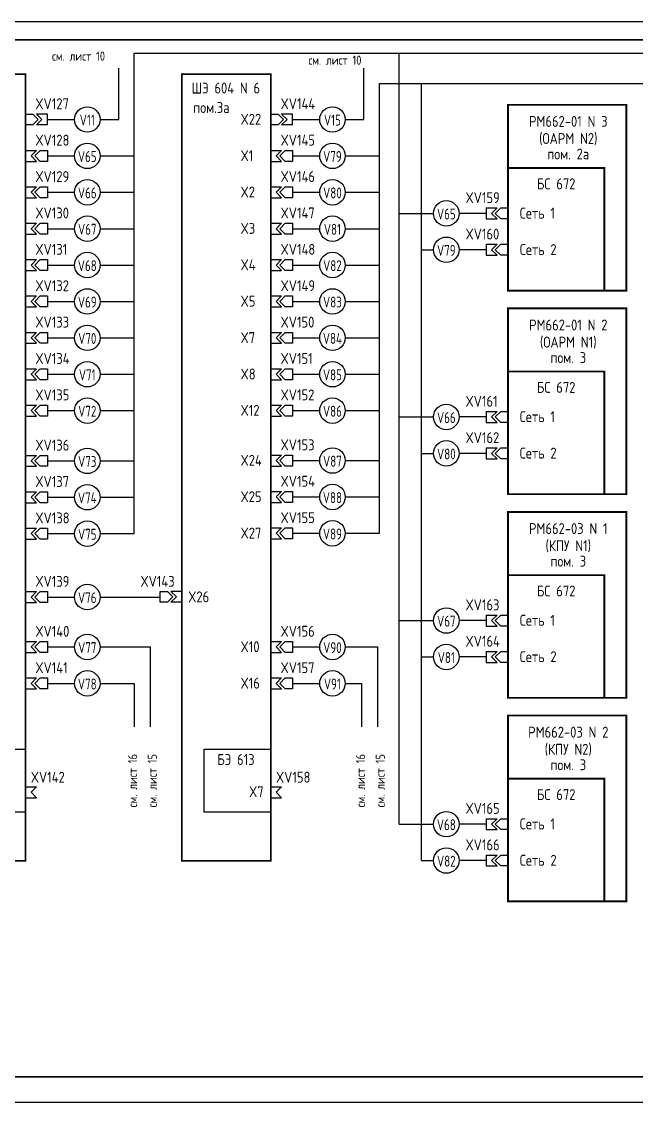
# Model space of a CAD drawing. Header units: millimetres. Extents: x -1014 to 2091, y -2505 to -1739.
# Drawn here: x 293.4 to 462.5, y -2036.3 to -1739.3 of the extents above; entities that cross this region are included whole.
import ezdxf
from ezdxf.enums import TextEntityAlignment as Align

# ---------------------------------------------------------------- set-up
doc = ezdxf.new("R2010")
doc.units = ezdxf.units.MM
doc.layers.add('FORMAT', color=7, linetype='Continuous')
doc.styles.add('SIMPLEX1', font='Simplex.shx', dxfattribs={"width": 0.8})
doc.styles.get("Standard").update_dxf_attribs({"font": 'simplex.shx', "width": 0.8, "height": 2.5})

msp = doc.modelspace()

# ---------------------------------------------------------------- linework, layer by layer
for p, q in [((324.4, -1880.05), (324.4, -1747.99)), ((324.4, -1747.99), (608.75, -1747.99)), ((397.22, -1959.88), (397.22, -1747.99)), ((320.14, -1766.24), (320.14, -1752.16)), ((387.56, -1766.24), (387.56, -1752.16)), ((391.82, -1879.96), (391.82, -1756.32)), ((391.82, -1756.32), (602.92, -1756.32)), ((403.36, -1969.88), (403.36, -1756.32)), ((300.53, -1767.74), (300.53, -1764.74)), ((300.53, -1766.24), (308, -1766.24)), ((315, -1766.24), (320.14, -1766.24)), ((367.94, -1767.74), (367.94, -1764.74)), ((367.94, -1766.24), (375.41, -1766.24)), ((382.41, -1766.24), (387.56, -1766.24)), ((294.53, -1774.74), (294.53, -1777.74)), ((361.94, -1774.74), (361.94, -1777.74)), ((300.53, -1776.24), (308, -1776.24)), ((315, -1776.24), (324.4, -1776.24)), ((367.94, -1776.24), (375.41, -1776.24)), ((382.41, -1776.24), (391.82, -1776.24)), ((294.53, -1784.74), (294.53, -1787.74)), ((361.94, -1784.74), (361.94, -1787.74)), ((300.53, -1786.24), (308, -1786.24)), ((315, -1786.24), (324.4, -1786.24)), ((367.94, -1786.24), (375.41, -1786.24)), ((382.41, -1786.24), (391.82, -1786.24)), ((421.18, -1790.54), (421.18, -1793.54)), ((397.22, -1792.04), (406.71, -1792.04)), ((421.18, -1792.04), (413.71, -1792.04)), ((294.53, -1794.74), (294.53, -1797.74)), ((300.53, -1796.24), (308, -1796.24)), ((315, -1796.24), (324.4, -1796.24)), ((361.94, -1794.74), (361.94, -1797.74)), ((367.94, -1796.24), (375.41, -1796.24)), ((382.41, -1796.24), (391.82, -1796.24)), ((403.36, -1802.04), (406.71, -1802.04)), ((421.18, -1802.04), (413.71, -1802.04)), ((421.18, -1800.54), (421.18, -1803.54)), ((294.53, -1804.74), (294.53, -1807.74)), ((361.94, -1804.74), (361.94, -1807.74)), ((300.53, -1806.24), (308, -1806.24)), ((315, -1806.24), (324.4, -1806.24)), ((367.94, -1806.24), (375.41, -1806.24)), ((382.41, -1806.24), (391.82, -1806.24)), ((294.53, -1814.74), (294.53, -1817.74)), ((300.53, -1816.24), (308, -1816.24)), ((315, -1816.24), (324.4, -1816.24)), ((361.94, -1814.74), (361.94, -1817.74)), ((367.94, -1816.24), (375.41, -1816.24)), ((382.41, -1816.24), (391.82, -1816.24)), ((294.53, -1824.74), (294.53, -1827.74)), ((300.53, -1826.24), (308, -1826.24)), ((315, -1826.24), (324.4, -1826.24)), ((361.94, -1824.74), (361.94, -1827.74)), ((367.94, -1826.24), (375.41, -1826.24)), ((382.41, -1826.24), (391.82, -1826.24)), ((294.53, -1834.74), (294.53, -1837.74)), ((361.94, -1834.74), (361.94, -1837.74)), ((300.53, -1836.24), (308, -1836.24)), ((315, -1836.24), (324.4, -1836.24)), ((367.94, -1836.24), (375.41, -1836.24)), ((382.41, -1836.24), (391.82, -1836.24)), ((294.53, -1844.74), (294.53, -1847.74)), ((300.53, -1846.24), (308, -1846.24)), ((315, -1846.24), (324.4, -1846.24)), ((361.94, -1844.74), (361.94, -1847.74)), ((367.94, -1846.24), (375.41, -1846.24)), ((382.41, -1846.24), (391.82, -1846.24)), ((421.18, -1846.48), (421.18, -1849.48)), ((397.22, -1847.98), (406.71, -1847.98)), ((421.18, -1847.98), (413.71, -1847.98)), ((294.53, -1858.55), (294.53, -1861.55)), ((361.94, -1858.46), (361.94, -1861.46)), ((403.36, -1857.98), (406.71, -1857.98)), ((421.18, -1857.98), (413.71, -1857.98)), ((421.18, -1856.48), (421.18, -1859.48)), ((300.53, -1860.05), (308, -1860.05)), ((315, -1860.05), (324.4, -1860.05)), ((367.94, -1859.96), (375.41, -1859.96)), ((382.41, -1859.96), (391.82, -1859.96)), ((294.53, -1868.55), (294.53, -1871.55)), ((300.53, -1870.05), (308, -1870.05)), ((315, -1870.05), (324.4, -1870.05)), ((361.94, -1868.46), (361.94, -1871.46)), ((367.94, -1869.96), (375.41, -1869.96)), ((382.41, -1869.96), (391.82, -1869.96)), ((294.53, -1878.55), (294.53, -1881.55)), ((361.94, -1878.46), (361.94, -1881.46)), ((367.94, -1879.96), (375.41, -1879.96)), ((382.41, -1879.96), (391.82, -1879.96)), ((300.53, -1880.05), (308, -1880.05)), ((315, -1880.05), (324.4, -1880.05)), ((294.53, -1895.97), (294.53, -1898.97)), ((300.53, -1897.47), (308, -1897.47)), ((315, -1897.47), (331.51, -1897.47)), ((337.51, -1898.91), (337.51, -1895.91)), ((421.18, -1902.43), (421.18, -1905.43)), ((397.22, -1903.93), (406.71, -1903.93)), ((421.18, -1903.93), (413.71, -1903.93)), ((294.53, -1909.69), (294.53, -1912.69)), ((361.94, -1909.69), (361.94, -1912.69)), ((300.53, -1911.19), (308, -1911.19)), ((315, -1911.19), (328.74, -1911.19)), ((328.74, -1911.19), (328.74, -1933.1)), ((367.94, -1911.19), (375.41, -1911.19)), ((382.41, -1911.19), (391.25, -1911.19)), ((391.25, -1911.19), (391.25, -1933.1)), ((421.18, -1912.43), (421.18, -1915.43)), ((403.36, -1913.93), (406.71, -1913.93)), ((421.18, -1913.93), (413.71, -1913.93)), ((294.53, -1919.69), (294.53, -1922.69)), ((300.53, -1921.19), (308, -1921.19)), ((315, -1921.19), (324.4, -1921.19)), ((324.4, -1921.19), (324.4, -1933.1)), ((361.94, -1919.69), (361.94, -1922.69)), ((367.94, -1921.19), (375.41, -1921.19)), ((382.41, -1921.19), (386.92, -1921.19)), ((386.92, -1921.19), (386.92, -1933.1)), ((294.53, -1952.62), (294.53, -1949.62)), ((361.94, -1952.62), (361.94, -1949.62)), ((397.22, -1959.88), (406.71, -1959.88)), ((421.18, -1959.88), (413.71, -1959.88)), ((421.18, -1958.38), (421.18, -1961.38)), ((421.18, -1968.38), (421.18, -1971.38)), ((403.36, -1969.88), (406.71, -1969.88)), ((421.18, -1969.88), (413.71, -1969.88))]:
    msp.add_line(p, q)
at = {"ltscale": 2}
for p, q in [((294.53, -1767.74), (294.53, -1764.74)), ((294.53, -1764.74), (296.53, -1764.74)), ((294.53, -1767.74), (294.53, -1764.74)), ((294.53, -1764.74), (296.53, -1764.74)), ((296.53, -1764.74), (298.03, -1766.24)), ((296.53, -1764.74), (298.03, -1766.24)), ((296.53, -1767.74), (298.03, -1766.24)), ((296.53, -1767.74), (298.03, -1766.24)), ((300.53, -1764.74), (297.53, -1764.74)), ((297.53, -1764.74), (299.03, -1766.24)), ((300.53, -1764.74), (297.53, -1764.74)), ((297.53, -1764.74), (299.03, -1766.24)), ((297.53, -1767.74), (299.03, -1766.24)), ((297.53, -1767.74), (299.03, -1766.24)), ((361.94, -1767.74), (361.94, -1764.74)), ((361.94, -1764.74), (363.94, -1764.74)), ((361.94, -1767.74), (361.94, -1764.74)), ((361.94, -1764.74), (363.94, -1764.74)), ((363.94, -1764.74), (365.44, -1766.24)), ((363.94, -1764.74), (365.44, -1766.24)), ((363.94, -1767.74), (365.44, -1766.24)), ((363.94, -1767.74), (365.44, -1766.24)), ((367.94, -1764.74), (364.94, -1764.74)), ((364.94, -1764.74), (366.44, -1766.24)), ((367.94, -1764.74), (364.94, -1764.74)), ((364.94, -1764.74), (366.44, -1766.24)), ((364.94, -1767.74), (366.44, -1766.24)), ((364.94, -1767.74), (366.44, -1766.24)), ((296.53, -1767.74), (294.53, -1767.74)), ((296.53, -1767.74), (294.53, -1767.74)), ((300.53, -1767.74), (297.53, -1767.74)), ((300.53, -1767.74), (297.53, -1767.74)), ((363.94, -1767.74), (361.94, -1767.74)), ((363.94, -1767.74), (361.94, -1767.74)), ((367.94, -1767.74), (364.94, -1767.74)), ((367.94, -1767.74), (364.94, -1767.74)), ((294.53, -1774.74), (297.53, -1774.74)), ((294.53, -1774.74), (297.53, -1774.74)), ((297.53, -1774.74), (296.03, -1776.24)), ((297.53, -1774.74), (296.03, -1776.24)), ((298.53, -1774.74), (297.03, -1776.24)), ((298.53, -1774.74), (297.03, -1776.24)), ((298.53, -1774.74), (300.53, -1774.74)), ((298.53, -1774.74), (300.53, -1774.74)), ((300.53, -1774.74), (300.53, -1777.74)), ((300.53, -1774.74), (300.53, -1777.74)), ((361.94, -1774.74), (364.94, -1774.74)), ((361.94, -1774.74), (364.94, -1774.74)), ((364.94, -1774.74), (363.44, -1776.24)), ((364.94, -1774.74), (363.44, -1776.24)), ((365.94, -1774.74), (364.44, -1776.24)), ((365.94, -1774.74), (364.44, -1776.24)), ((365.94, -1774.74), (367.94, -1774.74)), ((365.94, -1774.74), (367.94, -1774.74)), ((367.94, -1774.74), (367.94, -1777.74)), ((367.94, -1774.74), (367.94, -1777.74)), ((294.53, -1777.74), (297.53, -1777.74)), ((294.53, -1777.74), (297.53, -1777.74)), ((297.53, -1777.74), (296.03, -1776.24)), ((297.53, -1777.74), (296.03, -1776.24)), ((298.53, -1777.74), (297.03, -1776.24)), ((298.53, -1777.74), (297.03, -1776.24)), ((300.53, -1777.74), (298.53, -1777.74)), ((300.53, -1777.74), (298.53, -1777.74)), ((361.94, -1777.74), (364.94, -1777.74)), ((361.94, -1777.74), (364.94, -1777.74)), ((364.94, -1777.74), (363.44, -1776.24)), ((364.94, -1777.74), (363.44, -1776.24)), ((365.94, -1777.74), (364.44, -1776.24)), ((365.94, -1777.74), (364.44, -1776.24)), ((367.94, -1777.74), (365.94, -1777.74)), ((367.94, -1777.74), (365.94, -1777.74)), ((294.53, -1784.74), (297.53, -1784.74)), ((294.53, -1784.74), (297.53, -1784.74)), ((297.53, -1784.74), (296.03, -1786.24)), ((297.53, -1784.74), (296.03, -1786.24)), ((298.53, -1784.74), (297.03, -1786.24)), ((298.53, -1784.74), (297.03, -1786.24)), ((298.53, -1784.74), (300.53, -1784.74)), ((298.53, -1784.74), (300.53, -1784.74)), ((300.53, -1784.74), (300.53, -1787.74)), ((300.53, -1784.74), (300.53, -1787.74)), ((361.94, -1784.74), (364.94, -1784.74)), ((361.94, -1784.74), (364.94, -1784.74)), ((364.94, -1784.74), (363.44, -1786.24)), ((364.94, -1784.74), (363.44, -1786.24)), ((365.94, -1784.74), (364.44, -1786.24)), ((365.94, -1784.74), (364.44, -1786.24)), ((365.94, -1784.74), (367.94, -1784.74)), ((365.94, -1784.74), (367.94, -1784.74)), ((367.94, -1784.74), (367.94, -1787.74)), ((367.94, -1784.74), (367.94, -1787.74)), ((294.53, -1787.74), (297.53, -1787.74)), ((294.53, -1787.74), (297.53, -1787.74)), ((297.53, -1787.74), (296.03, -1786.24)), ((297.53, -1787.74), (296.03, -1786.24)), ((298.53, -1787.74), (297.03, -1786.24)), ((298.53, -1787.74), (297.03, -1786.24)), ((300.53, -1787.74), (298.53, -1787.74)), ((300.53, -1787.74), (298.53, -1787.74)), ((361.94, -1787.74), (364.94, -1787.74)), ((361.94, -1787.74), (364.94, -1787.74)), ((364.94, -1787.74), (363.44, -1786.24)), ((364.94, -1787.74), (363.44, -1786.24)), ((365.94, -1787.74), (364.44, -1786.24)), ((365.94, -1787.74), (364.44, -1786.24)), ((367.94, -1787.74), (365.94, -1787.74)), ((367.94, -1787.74), (365.94, -1787.74)), ((421.18, -1790.54), (424.18, -1790.54)), ((421.18, -1790.54), (424.18, -1790.54)), ((424.18, -1790.54), (422.68, -1792.04)), ((424.18, -1790.54), (422.68, -1792.04)), ((425.18, -1790.54), (423.68, -1792.04)), ((425.18, -1790.54), (423.68, -1792.04)), ((425.18, -1790.54), (427.18, -1790.54)), ((425.18, -1790.54), (427.18, -1790.54)), ((427.18, -1790.54), (427.18, -1793.54)), ((427.18, -1790.54), (427.18, -1793.54)), ((421.18, -1793.54), (424.18, -1793.54)), ((421.18, -1793.54), (424.18, -1793.54)), ((424.18, -1793.54), (422.68, -1792.04)), ((424.18, -1793.54), (422.68, -1792.04)), ((425.18, -1793.54), (423.68, -1792.04)), ((425.18, -1793.54), (423.68, -1792.04)), ((427.18, -1793.54), (425.18, -1793.54)), ((427.18, -1793.54), (425.18, -1793.54)), ((294.53, -1794.74), (297.53, -1794.74)), ((294.53, -1794.74), (297.53, -1794.74)), ((297.53, -1794.74), (296.03, -1796.24)), ((297.53, -1794.74), (296.03, -1796.24)), ((297.53, -1797.74), (296.03, -1796.24)), ((297.53, -1797.74), (296.03, -1796.24)), ((298.53, -1794.74), (297.03, -1796.24)), ((298.53, -1794.74), (297.03, -1796.24)), ((298.53, -1797.74), (297.03, -1796.24)), ((298.53, -1797.74), (297.03, -1796.24)), ((298.53, -1794.74), (300.53, -1794.74)), ((298.53, -1794.74), (300.53, -1794.74)), ((300.53, -1794.74), (300.53, -1797.74)), ((300.53, -1794.74), (300.53, -1797.74)), ((361.94, -1794.74), (364.94, -1794.74)), ((361.94, -1794.74), (364.94, -1794.74)), ((364.94, -1794.74), (363.44, -1796.24)), ((364.94, -1794.74), (363.44, -1796.24)), ((364.94, -1797.74), (363.44, -1796.24)), ((364.94, -1797.74), (363.44, -1796.24)), ((365.94, -1794.74), (364.44, -1796.24)), ((365.94, -1794.74), (364.44, -1796.24)), ((365.94, -1797.74), (364.44, -1796.24)), ((365.94, -1797.74), (364.44, -1796.24)), ((365.94, -1794.74), (367.94, -1794.74)), ((365.94, -1794.74), (367.94, -1794.74)), ((367.94, -1794.74), (367.94, -1797.74)), ((367.94, -1794.74), (367.94, -1797.74)), ((294.53, -1797.74), (297.53, -1797.74)), ((294.53, -1797.74), (297.53, -1797.74)), ((300.53, -1797.74), (298.53, -1797.74)), ((300.53, -1797.74), (298.53, -1797.74)), ((361.94, -1797.74), (364.94, -1797.74)), ((361.94, -1797.74), (364.94, -1797.74)), ((367.94, -1797.74), (365.94, -1797.74)), ((367.94, -1797.74), (365.94, -1797.74)), ((421.18, -1800.54), (424.18, -1800.54)), ((421.18, -1800.54), (424.18, -1800.54)), ((424.18, -1800.54), (422.68, -1802.04)), ((424.18, -1800.54), (422.68, -1802.04)), ((424.18, -1803.54), (422.68, -1802.04)), ((424.18, -1803.54), (422.68, -1802.04)), ((425.18, -1800.54), (423.68, -1802.04)), ((425.18, -1800.54), (423.68, -1802.04)), ((425.18, -1803.54), (423.68, -1802.04)), ((425.18, -1803.54), (423.68, -1802.04)), ((425.18, -1800.54), (427.18, -1800.54)), ((425.18, -1800.54), (427.18, -1800.54)), ((427.18, -1800.54), (427.18, -1803.54)), ((427.18, -1800.54), (427.18, -1803.54)), ((294.53, -1804.74), (297.53, -1804.74)), ((294.53, -1804.74), (297.53, -1804.74)), ((297.53, -1804.74), (296.03, -1806.24)), ((297.53, -1804.74), (296.03, -1806.24)), ((298.53, -1804.74), (297.03, -1806.24)), ((298.53, -1804.74), (297.03, -1806.24)), ((298.53, -1804.74), (300.53, -1804.74)), ((298.53, -1804.74), (300.53, -1804.74)), ((300.53, -1804.74), (300.53, -1807.74)), ((300.53, -1804.74), (300.53, -1807.74)), ((361.94, -1804.74), (364.94, -1804.74)), ((361.94, -1804.74), (364.94, -1804.74)), ((364.94, -1804.74), (363.44, -1806.24)), ((364.94, -1804.74), (363.44, -1806.24)), ((365.94, -1804.74), (364.44, -1806.24)), ((365.94, -1804.74), (364.44, -1806.24)), ((365.94, -1804.74), (367.94, -1804.74)), ((365.94, -1804.74), (367.94, -1804.74)), ((367.94, -1804.74), (367.94, -1807.74)), ((367.94, -1804.74), (367.94, -1807.74)), ((421.18, -1803.54), (424.18, -1803.54)), ((421.18, -1803.54), (424.18, -1803.54)), ((427.18, -1803.54), (425.18, -1803.54)), ((427.18, -1803.54), (425.18, -1803.54)), ((294.53, -1807.74), (297.53, -1807.74)), ((294.53, -1807.74), (297.53, -1807.74)), ((297.53, -1807.74), (296.03, -1806.24)), ((297.53, -1807.74), (296.03, -1806.24)), ((298.53, -1807.74), (297.03, -1806.24)), ((298.53, -1807.74), (297.03, -1806.24)), ((300.53, -1807.74), (298.53, -1807.74)), ((300.53, -1807.74), (298.53, -1807.74)), ((361.94, -1807.74), (364.94, -1807.74)), ((361.94, -1807.74), (364.94, -1807.74)), ((364.94, -1807.74), (363.44, -1806.24)), ((364.94, -1807.74), (363.44, -1806.24)), ((365.94, -1807.74), (364.44, -1806.24)), ((365.94, -1807.74), (364.44, -1806.24)), ((367.94, -1807.74), (365.94, -1807.74)), ((367.94, -1807.74), (365.94, -1807.74)), ((294.53, -1814.74), (297.53, -1814.74)), ((294.53, -1814.74), (297.53, -1814.74)), ((297.53, -1814.74), (296.03, -1816.24)), ((297.53, -1814.74), (296.03, -1816.24)), ((297.53, -1817.74), (296.03, -1816.24)), ((297.53, -1817.74), (296.03, -1816.24)), ((298.53, -1814.74), (297.03, -1816.24)), ((298.53, -1814.74), (297.03, -1816.24)), ((298.53, -1817.74), (297.03, -1816.24)), ((298.53, -1817.74), (297.03, -1816.24)), ((298.53, -1814.74), (300.53, -1814.74)), ((298.53, -1814.74), (300.53, -1814.74)), ((300.53, -1814.74), (300.53, -1817.74)), ((300.53, -1814.74), (300.53, -1817.74)), ((361.94, -1814.74), (364.94, -1814.74)), ((361.94, -1814.74), (364.94, -1814.74)), ((364.94, -1814.74), (363.44, -1816.24)), ((364.94, -1814.74), (363.44, -1816.24)), ((364.94, -1817.74), (363.44, -1816.24)), ((364.94, -1817.74), (363.44, -1816.24)), ((365.94, -1814.74), (364.44, -1816.24)), ((365.94, -1814.74), (364.44, -1816.24)), ((365.94, -1817.74), (364.44, -1816.24)), ((365.94, -1817.74), (364.44, -1816.24)), ((365.94, -1814.74), (367.94, -1814.74)), ((365.94, -1814.74), (367.94, -1814.74)), ((367.94, -1814.74), (367.94, -1817.74)), ((367.94, -1814.74), (367.94, -1817.74)), ((294.53, -1817.74), (297.53, -1817.74)), ((294.53, -1817.74), (297.53, -1817.74)), ((300.53, -1817.74), (298.53, -1817.74)), ((300.53, -1817.74), (298.53, -1817.74)), ((361.94, -1817.74), (364.94, -1817.74)), ((361.94, -1817.74), (364.94, -1817.74)), ((367.94, -1817.74), (365.94, -1817.74)), ((367.94, -1817.74), (365.94, -1817.74)), ((294.53, -1824.74), (297.53, -1824.74)), ((294.53, -1824.74), (297.53, -1824.74)), ((297.53, -1824.74), (296.03, -1826.24)), ((297.53, -1824.74), (296.03, -1826.24)), ((297.53, -1827.74), (296.03, -1826.24)), ((297.53, -1827.74), (296.03, -1826.24)), ((298.53, -1824.74), (297.03, -1826.24)), ((298.53, -1824.74), (297.03, -1826.24)), ((298.53, -1827.74), (297.03, -1826.24)), ((298.53, -1827.74), (297.03, -1826.24)), ((298.53, -1824.74), (300.53, -1824.74)), ((298.53, -1824.74), (300.53, -1824.74)), ((300.53, -1824.74), (300.53, -1827.74)), ((300.53, -1824.74), (300.53, -1827.74)), ((361.94, -1824.74), (364.94, -1824.74)), ((361.94, -1824.74), (364.94, -1824.74)), ((364.94, -1824.74), (363.44, -1826.24)), ((364.94, -1824.74), (363.44, -1826.24)), ((364.94, -1827.74), (363.44, -1826.24)), ((364.94, -1827.74), (363.44, -1826.24)), ((365.94, -1824.74), (364.44, -1826.24)), ((365.94, -1824.74), (364.44, -1826.24)), ((365.94, -1827.74), (364.44, -1826.24)), ((365.94, -1827.74), (364.44, -1826.24)), ((365.94, -1824.74), (367.94, -1824.74)), ((365.94, -1824.74), (367.94, -1824.74)), ((367.94, -1824.74), (367.94, -1827.74)), ((367.94, -1824.74), (367.94, -1827.74)), ((294.53, -1827.74), (297.53, -1827.74)), ((294.53, -1827.74), (297.53, -1827.74)), ((300.53, -1827.74), (298.53, -1827.74)), ((300.53, -1827.74), (298.53, -1827.74)), ((361.94, -1827.74), (364.94, -1827.74)), ((361.94, -1827.74), (364.94, -1827.74)), ((367.94, -1827.74), (365.94, -1827.74)), ((367.94, -1827.74), (365.94, -1827.74)), ((294.53, -1834.74), (297.53, -1834.74)), ((294.53, -1834.74), (297.53, -1834.74)), ((297.53, -1834.74), (296.03, -1836.24)), ((297.53, -1834.74), (296.03, -1836.24)), ((298.53, -1834.74), (297.03, -1836.24)), ((298.53, -1834.74), (297.03, -1836.24)), ((298.53, -1834.74), (300.53, -1834.74)), ((298.53, -1834.74), (300.53, -1834.74)), ((300.53, -1834.74), (300.53, -1837.74)), ((300.53, -1834.74), (300.53, -1837.74)), ((361.94, -1834.74), (364.94, -1834.74)), ((361.94, -1834.74), (364.94, -1834.74)), ((364.94, -1834.74), (363.44, -1836.24)), ((364.94, -1834.74), (363.44, -1836.24)), ((365.94, -1834.74), (364.44, -1836.24)), ((365.94, -1834.74), (364.44, -1836.24)), ((365.94, -1834.74), (367.94, -1834.74)), ((365.94, -1834.74), (367.94, -1834.74)), ((367.94, -1834.74), (367.94, -1837.74)), ((367.94, -1834.74), (367.94, -1837.74)), ((294.53, -1837.74), (297.53, -1837.74)), ((294.53, -1837.74), (297.53, -1837.74)), ((297.53, -1837.74), (296.03, -1836.24)), ((297.53, -1837.74), (296.03, -1836.24)), ((298.53, -1837.74), (297.03, -1836.24)), ((298.53, -1837.74), (297.03, -1836.24)), ((300.53, -1837.74), (298.53, -1837.74)), ((300.53, -1837.74), (298.53, -1837.74)), ((361.94, -1837.74), (364.94, -1837.74)), ((361.94, -1837.74), (364.94, -1837.74)), ((364.94, -1837.74), (363.44, -1836.24)), ((364.94, -1837.74), (363.44, -1836.24)), ((365.94, -1837.74), (364.44, -1836.24)), ((365.94, -1837.74), (364.44, -1836.24)), ((367.94, -1837.74), (365.94, -1837.74)), ((367.94, -1837.74), (365.94, -1837.74)), ((294.53, -1844.74), (297.53, -1844.74)), ((294.53, -1844.74), (297.53, -1844.74)), ((297.53, -1844.74), (296.03, -1846.24)), ((297.53, -1844.74), (296.03, -1846.24)), ((297.53, -1847.74), (296.03, -1846.24)), ((297.53, -1847.74), (296.03, -1846.24)), ((298.53, -1844.74), (297.03, -1846.24)), ((298.53, -1844.74), (297.03, -1846.24)), ((298.53, -1847.74), (297.03, -1846.24)), ((298.53, -1847.74), (297.03, -1846.24)), ((298.53, -1844.74), (300.53, -1844.74)), ((298.53, -1844.74), (300.53, -1844.74)), ((300.53, -1844.74), (300.53, -1847.74)), ((300.53, -1844.74), (300.53, -1847.74)), ((361.94, -1844.74), (364.94, -1844.74)), ((361.94, -1844.74), (364.94, -1844.74)), ((364.94, -1844.74), (363.44, -1846.24)), ((364.94, -1844.74), (363.44, -1846.24)), ((364.94, -1847.74), (363.44, -1846.24)), ((364.94, -1847.74), (363.44, -1846.24)), ((365.94, -1844.74), (364.44, -1846.24)), ((365.94, -1844.74), (364.44, -1846.24)), ((365.94, -1847.74), (364.44, -1846.24)), ((365.94, -1847.74), (364.44, -1846.24)), ((365.94, -1844.74), (367.94, -1844.74)), ((365.94, -1844.74), (367.94, -1844.74)), ((367.94, -1844.74), (367.94, -1847.74)), ((367.94, -1844.74), (367.94, -1847.74)), ((421.18, -1846.48), (424.18, -1846.48)), ((421.18, -1846.48), (424.18, -1846.48)), ((424.18, -1846.48), (422.68, -1847.98)), ((424.18, -1846.48), (422.68, -1847.98)), ((425.18, -1846.48), (423.68, -1847.98)), ((425.18, -1846.48), (423.68, -1847.98)), ((425.18, -1846.48), (427.18, -1846.48)), ((425.18, -1846.48), (427.18, -1846.48)), ((427.18, -1846.48), (427.18, -1849.48)), ((427.18, -1846.48), (427.18, -1849.48)), ((294.53, -1847.74), (297.53, -1847.74)), ((294.53, -1847.74), (297.53, -1847.74)), ((300.53, -1847.74), (298.53, -1847.74)), ((300.53, -1847.74), (298.53, -1847.74)), ((361.94, -1847.74), (364.94, -1847.74)), ((361.94, -1847.74), (364.94, -1847.74)), ((367.94, -1847.74), (365.94, -1847.74)), ((367.94, -1847.74), (365.94, -1847.74)), ((421.18, -1849.48), (424.18, -1849.48)), ((421.18, -1849.48), (424.18, -1849.48)), ((424.18, -1849.48), (422.68, -1847.98)), ((424.18, -1849.48), (422.68, -1847.98)), ((425.18, -1849.48), (423.68, -1847.98)), ((425.18, -1849.48), (423.68, -1847.98)), ((427.18, -1849.48), (425.18, -1849.48)), ((427.18, -1849.48), (425.18, -1849.48)), ((294.53, -1858.55), (297.53, -1858.55)), ((294.53, -1858.55), (297.53, -1858.55)), ((297.53, -1858.55), (296.03, -1860.05)), ((297.53, -1858.55), (296.03, -1860.05)), ((298.53, -1858.55), (297.03, -1860.05)), ((298.53, -1858.55), (297.03, -1860.05)), ((298.53, -1858.55), (300.53, -1858.55)), ((298.53, -1858.55), (300.53, -1858.55)), ((300.53, -1858.55), (300.53, -1861.55)), ((300.53, -1858.55), (300.53, -1861.55)), ((361.94, -1858.46), (364.94, -1858.46)), ((361.94, -1858.46), (364.94, -1858.46)), ((364.94, -1858.46), (363.44, -1859.96)), ((364.94, -1858.46), (363.44, -1859.96)), ((365.94, -1858.46), (364.44, -1859.96)), ((365.94, -1858.46), (364.44, -1859.96)), ((365.94, -1858.46), (367.94, -1858.46)), ((365.94, -1858.46), (367.94, -1858.46)), ((367.94, -1858.46), (367.94, -1861.46)), ((367.94, -1858.46), (367.94, -1861.46)), ((421.18, -1856.48), (424.18, -1856.48)), ((421.18, -1856.48), (424.18, -1856.48)), ((424.18, -1856.48), (422.68, -1857.98)), ((424.18, -1856.48), (422.68, -1857.98)), ((424.18, -1859.48), (422.68, -1857.98)), ((424.18, -1859.48), (422.68, -1857.98)), ((425.18, -1856.48), (423.68, -1857.98)), ((425.18, -1856.48), (423.68, -1857.98)), ((425.18, -1859.48), (423.68, -1857.98)), ((425.18, -1859.48), (423.68, -1857.98)), ((425.18, -1856.48), (427.18, -1856.48)), ((425.18, -1856.48), (427.18, -1856.48)), ((427.18, -1856.48), (427.18, -1859.48)), ((427.18, -1856.48), (427.18, -1859.48)), ((294.53, -1861.55), (297.53, -1861.55)), ((294.53, -1861.55), (297.53, -1861.55)), ((297.53, -1861.55), (296.03, -1860.05)), ((297.53, -1861.55), (296.03, -1860.05)), ((298.53, -1861.55), (297.03, -1860.05)), ((298.53, -1861.55), (297.03, -1860.05)), ((300.53, -1861.55), (298.53, -1861.55)), ((300.53, -1861.55), (298.53, -1861.55)), ((361.94, -1861.46), (364.94, -1861.46)), ((361.94, -1861.46), (364.94, -1861.46)), ((364.94, -1861.46), (363.44, -1859.96)), ((364.94, -1861.46), (363.44, -1859.96)), ((365.94, -1861.46), (364.44, -1859.96)), ((365.94, -1861.46), (364.44, -1859.96)), ((367.94, -1861.46), (365.94, -1861.46)), ((367.94, -1861.46), (365.94, -1861.46)), ((421.18, -1859.48), (424.18, -1859.48)), ((421.18, -1859.48), (424.18, -1859.48)), ((427.18, -1859.48), (425.18, -1859.48)), ((427.18, -1859.48), (425.18, -1859.48)), ((294.53, -1868.55), (297.53, -1868.55)), ((294.53, -1868.55), (297.53, -1868.55)), ((297.53, -1868.55), (296.03, -1870.05)), ((297.53, -1868.55), (296.03, -1870.05)), ((297.53, -1871.55), (296.03, -1870.05)), ((297.53, -1871.55), (296.03, -1870.05)), ((298.53, -1868.55), (297.03, -1870.05)), ((298.53, -1868.55), (297.03, -1870.05)), ((298.53, -1871.55), (297.03, -1870.05)), ((298.53, -1871.55), (297.03, -1870.05)), ((298.53, -1868.55), (300.53, -1868.55)), ((298.53, -1868.55), (300.53, -1868.55)), ((300.53, -1868.55), (300.53, -1871.55)), ((300.53, -1868.55), (300.53, -1871.55)), ((361.94, -1868.46), (364.94, -1868.46)), ((361.94, -1868.46), (364.94, -1868.46)), ((364.94, -1868.46), (363.44, -1869.96)), ((364.94, -1868.46), (363.44, -1869.96)), ((364.94, -1871.46), (363.44, -1869.96)), ((364.94, -1871.46), (363.44, -1869.96)), ((365.94, -1868.46), (364.44, -1869.96)), ((365.94, -1868.46), (364.44, -1869.96)), ((365.94, -1871.46), (364.44, -1869.96)), ((365.94, -1871.46), (364.44, -1869.96)), ((365.94, -1868.46), (367.94, -1868.46)), ((365.94, -1868.46), (367.94, -1868.46)), ((367.94, -1868.46), (367.94, -1871.46)), ((367.94, -1868.46), (367.94, -1871.46)), ((294.53, -1871.55), (297.53, -1871.55)), ((294.53, -1871.55), (297.53, -1871.55)), ((300.53, -1871.55), (298.53, -1871.55)), ((300.53, -1871.55), (298.53, -1871.55)), ((361.94, -1871.46), (364.94, -1871.46)), ((361.94, -1871.46), (364.94, -1871.46)), ((367.94, -1871.46), (365.94, -1871.46)), ((367.94, -1871.46), (365.94, -1871.46)), ((294.53, -1878.55), (297.53, -1878.55)), ((294.53, -1878.55), (297.53, -1878.55)), ((297.53, -1878.55), (296.03, -1880.05)), ((297.53, -1878.55), (296.03, -1880.05)), ((298.53, -1878.55), (297.03, -1880.05)), ((298.53, -1878.55), (297.03, -1880.05)), ((298.53, -1878.55), (300.53, -1878.55)), ((298.53, -1878.55), (300.53, -1878.55)), ((300.53, -1878.55), (300.53, -1881.55)), ((300.53, -1878.55), (300.53, -1881.55)), ((361.94, -1878.46), (364.94, -1878.46)), ((361.94, -1878.46), (364.94, -1878.46)), ((364.94, -1878.46), (363.44, -1879.96)), ((364.94, -1878.46), (363.44, -1879.96)), ((364.94, -1881.46), (363.44, -1879.96)), ((364.94, -1881.46), (363.44, -1879.96)), ((365.94, -1878.46), (364.44, -1879.96)), ((365.94, -1878.46), (364.44, -1879.96)), ((365.94, -1881.46), (364.44, -1879.96)), ((365.94, -1881.46), (364.44, -1879.96)), ((365.94, -1878.46), (367.94, -1878.46)), ((365.94, -1878.46), (367.94, -1878.46)), ((367.94, -1878.46), (367.94, -1881.46)), ((367.94, -1878.46), (367.94, -1881.46)), ((294.53, -1881.55), (297.53, -1881.55)), ((294.53, -1881.55), (297.53, -1881.55)), ((297.53, -1881.55), (296.03, -1880.05)), ((297.53, -1881.55), (296.03, -1880.05)), ((298.53, -1881.55), (297.03, -1880.05)), ((298.53, -1881.55), (297.03, -1880.05)), ((300.53, -1881.55), (298.53, -1881.55)), ((300.53, -1881.55), (298.53, -1881.55)), ((361.94, -1881.46), (364.94, -1881.46)), ((361.94, -1881.46), (364.94, -1881.46)), ((367.94, -1881.46), (365.94, -1881.46)), ((367.94, -1881.46), (365.94, -1881.46)), ((294.53, -1895.97), (297.53, -1895.97)), ((294.53, -1895.97), (297.53, -1895.97)), ((297.53, -1895.97), (296.03, -1897.47)), ((297.53, -1895.97), (296.03, -1897.47)), ((297.53, -1898.97), (296.03, -1897.47)), ((297.53, -1898.97), (296.03, -1897.47)), ((298.53, -1895.97), (297.03, -1897.47)), ((298.53, -1895.97), (297.03, -1897.47)), ((298.53, -1898.97), (297.03, -1897.47)), ((298.53, -1898.97), (297.03, -1897.47)), ((298.53, -1895.97), (300.53, -1895.97)), ((298.53, -1895.97), (300.53, -1895.97)), ((300.53, -1895.97), (300.53, -1898.97)), ((300.53, -1895.97), (300.53, -1898.97)), ((331.51, -1898.91), (331.51, -1895.91)), ((331.51, -1895.91), (333.51, -1895.91)), ((331.51, -1898.91), (331.51, -1895.91)), ((331.51, -1895.91), (333.51, -1895.91)), ((333.51, -1895.91), (335.01, -1897.41)), ((333.51, -1895.91), (335.01, -1897.41)), ((333.51, -1898.91), (335.01, -1897.41)), ((333.51, -1898.91), (335.01, -1897.41)), ((337.51, -1895.91), (334.51, -1895.91)), ((334.51, -1895.91), (336.01, -1897.41)), ((337.51, -1895.91), (334.51, -1895.91)), ((334.51, -1895.91), (336.01, -1897.41)), ((334.51, -1898.91), (336.01, -1897.41)), ((334.51, -1898.91), (336.01, -1897.41)), ((294.53, -1898.97), (297.53, -1898.97)), ((294.53, -1898.97), (297.53, -1898.97)), ((300.53, -1898.97), (298.53, -1898.97)), ((300.53, -1898.97), (298.53, -1898.97)), ((333.51, -1898.91), (331.51, -1898.91)), ((333.51, -1898.91), (331.51, -1898.91)), ((337.51, -1898.91), (334.51, -1898.91)), ((337.51, -1898.91), (334.51, -1898.91)), ((421.18, -1902.43), (424.18, -1902.43)), ((421.18, -1902.43), (424.18, -1902.43)), ((424.18, -1902.43), (422.68, -1903.93)), ((424.18, -1902.43), (422.68, -1903.93)), ((425.18, -1902.43), (423.68, -1903.93)), ((425.18, -1902.43), (423.68, -1903.93)), ((425.18, -1902.43), (427.18, -1902.43)), ((425.18, -1902.43), (427.18, -1902.43)), ((427.18, -1902.43), (427.18, -1905.43)), ((427.18, -1902.43), (427.18, -1905.43)), ((421.18, -1905.43), (424.18, -1905.43)), ((421.18, -1905.43), (424.18, -1905.43)), ((424.18, -1905.43), (422.68, -1903.93)), ((424.18, -1905.43), (422.68, -1903.93)), ((425.18, -1905.43), (423.68, -1903.93)), ((425.18, -1905.43), (423.68, -1903.93)), ((427.18, -1905.43), (425.18, -1905.43)), ((427.18, -1905.43), (425.18, -1905.43)), ((294.53, -1909.69), (297.53, -1909.69)), ((294.53, -1909.69), (297.53, -1909.69)), ((297.53, -1909.69), (296.03, -1911.19)), ((297.53, -1909.69), (296.03, -1911.19)), ((298.53, -1909.69), (297.03, -1911.19)), ((298.53, -1909.69), (297.03, -1911.19)), ((298.53, -1909.69), (300.53, -1909.69)), ((298.53, -1909.69), (300.53, -1909.69)), ((300.53, -1909.69), (300.53, -1912.69)), ((300.53, -1909.69), (300.53, -1912.69)), ((361.94, -1909.69), (364.94, -1909.69)), ((361.94, -1909.69), (364.94, -1909.69)), ((364.94, -1909.69), (363.44, -1911.19)), ((364.94, -1909.69), (363.44, -1911.19)), ((365.94, -1909.69), (364.44, -1911.19)), ((365.94, -1909.69), (364.44, -1911.19)), ((365.94, -1909.69), (367.94, -1909.69)), ((365.94, -1909.69), (367.94, -1909.69)), ((367.94, -1909.69), (367.94, -1912.69)), ((367.94, -1909.69), (367.94, -1912.69)), ((297.53, -1912.69), (296.03, -1911.19)), ((297.53, -1912.69), (296.03, -1911.19)), ((298.53, -1912.69), (297.03, -1911.19)), ((298.53, -1912.69), (297.03, -1911.19)), ((364.94, -1912.69), (363.44, -1911.19)), ((364.94, -1912.69), (363.44, -1911.19)), ((365.94, -1912.69), (364.44, -1911.19)), ((365.94, -1912.69), (364.44, -1911.19)), ((421.18, -1912.43), (424.18, -1912.43)), ((421.18, -1912.43), (424.18, -1912.43)), ((424.18, -1912.43), (422.68, -1913.93)), ((424.18, -1912.43), (422.68, -1913.93)), ((425.18, -1912.43), (423.68, -1913.93)), ((425.18, -1912.43), (423.68, -1913.93)), ((425.18, -1912.43), (427.18, -1912.43)), ((425.18, -1912.43), (427.18, -1912.43)), ((427.18, -1912.43), (427.18, -1915.43)), ((427.18, -1912.43), (427.18, -1915.43)), ((294.53, -1912.69), (297.53, -1912.69)), ((294.53, -1912.69), (297.53, -1912.69)), ((300.53, -1912.69), (298.53, -1912.69)), ((300.53, -1912.69), (298.53, -1912.69)), ((361.94, -1912.69), (364.94, -1912.69)), ((361.94, -1912.69), (364.94, -1912.69)), ((367.94, -1912.69), (365.94, -1912.69)), ((367.94, -1912.69), (365.94, -1912.69)), ((421.18, -1915.43), (424.18, -1915.43)), ((421.18, -1915.43), (424.18, -1915.43)), ((424.18, -1915.43), (422.68, -1913.93)), ((424.18, -1915.43), (422.68, -1913.93)), ((425.18, -1915.43), (423.68, -1913.93)), ((425.18, -1915.43), (423.68, -1913.93)), ((427.18, -1915.43), (425.18, -1915.43)), ((427.18, -1915.43), (425.18, -1915.43)), ((294.53, -1919.69), (297.53, -1919.69)), ((294.53, -1919.69), (297.53, -1919.69)), ((297.53, -1919.69), (296.03, -1921.19)), ((297.53, -1919.69), (296.03, -1921.19)), ((297.53, -1922.69), (296.03, -1921.19)), ((297.53, -1922.69), (296.03, -1921.19)), ((298.53, -1919.69), (297.03, -1921.19)), ((298.53, -1919.69), (297.03, -1921.19)), ((298.53, -1922.69), (297.03, -1921.19)), ((298.53, -1922.69), (297.03, -1921.19)), ((298.53, -1919.69), (300.53, -1919.69)), ((298.53, -1919.69), (300.53, -1919.69)), ((300.53, -1919.69), (300.53, -1922.69)), ((300.53, -1919.69), (300.53, -1922.69)), ((361.94, -1919.69), (364.94, -1919.69)), ((361.94, -1919.69), (364.94, -1919.69)), ((364.94, -1919.69), (363.44, -1921.19)), ((364.94, -1919.69), (363.44, -1921.19)), ((364.94, -1922.69), (363.44, -1921.19)), ((364.94, -1922.69), (363.44, -1921.19)), ((365.94, -1919.69), (364.44, -1921.19)), ((365.94, -1919.69), (364.44, -1921.19)), ((365.94, -1922.69), (364.44, -1921.19)), ((365.94, -1922.69), (364.44, -1921.19)), ((365.94, -1919.69), (367.94, -1919.69)), ((365.94, -1919.69), (367.94, -1919.69)), ((367.94, -1919.69), (367.94, -1922.69)), ((367.94, -1919.69), (367.94, -1922.69)), ((294.53, -1922.69), (297.53, -1922.69)), ((294.53, -1922.69), (297.53, -1922.69)), ((300.53, -1922.69), (298.53, -1922.69)), ((300.53, -1922.69), (298.53, -1922.69)), ((361.94, -1922.69), (364.94, -1922.69)), ((361.94, -1922.69), (364.94, -1922.69)), ((367.94, -1922.69), (365.94, -1922.69)), ((367.94, -1922.69), (365.94, -1922.69)), ((294.53, -1949.62), (297.53, -1949.62)), ((294.53, -1949.62), (297.53, -1949.62)), ((297.53, -1949.62), (296.03, -1951.12)), ((297.53, -1949.62), (296.03, -1951.12)), ((297.53, -1952.62), (296.03, -1951.12)), ((297.53, -1952.62), (296.03, -1951.12)), ((361.94, -1949.62), (364.94, -1949.62)), ((361.94, -1949.62), (364.94, -1949.62)), ((364.94, -1949.62), (363.44, -1951.12)), ((364.94, -1949.62), (363.44, -1951.12)), ((364.94, -1952.62), (363.44, -1951.12)), ((364.94, -1952.62), (363.44, -1951.12)), ((294.53, -1952.62), (297.53, -1952.62)), ((294.53, -1952.62), (297.53, -1952.62)), ((361.94, -1952.62), (364.94, -1952.62)), ((361.94, -1952.62), (364.94, -1952.62)), ((421.18, -1958.38), (424.18, -1958.38)), ((421.18, -1958.38), (424.18, -1958.38)), ((424.18, -1958.38), (422.68, -1959.88)), ((424.18, -1958.38), (422.68, -1959.88)), ((424.18, -1961.38), (422.68, -1959.88)), ((424.18, -1961.38), (422.68, -1959.88)), ((425.18, -1958.38), (423.68, -1959.88)), ((425.18, -1958.38), (423.68, -1959.88)), ((425.18, -1961.38), (423.68, -1959.88)), ((425.18, -1961.38), (423.68, -1959.88)), ((425.18, -1958.38), (427.18, -1958.38)), ((425.18, -1958.38), (427.18, -1958.38)), ((427.18, -1958.38), (427.18, -1961.38)), ((427.18, -1958.38), (427.18, -1961.38)), ((421.18, -1961.38), (424.18, -1961.38)), ((421.18, -1961.38), (424.18, -1961.38)), ((427.18, -1961.38), (425.18, -1961.38)), ((427.18, -1961.38), (425.18, -1961.38)), ((421.18, -1968.38), (424.18, -1968.38)), ((421.18, -1968.38), (424.18, -1968.38)), ((424.18, -1968.38), (422.68, -1969.88)), ((424.18, -1968.38), (422.68, -1969.88)), ((425.18, -1968.38), (423.68, -1969.88)), ((425.18, -1968.38), (423.68, -1969.88)), ((425.18, -1968.38), (427.18, -1968.38)), ((425.18, -1968.38), (427.18, -1968.38)), ((427.18, -1968.38), (427.18, -1971.38)), ((427.18, -1968.38), (427.18, -1971.38)), ((421.18, -1971.38), (424.18, -1971.38)), ((421.18, -1971.38), (424.18, -1971.38)), ((424.18, -1971.38), (422.68, -1969.88)), ((424.18, -1971.38), (422.68, -1969.88)), ((425.18, -1971.38), (423.68, -1969.88)), ((425.18, -1971.38), (423.68, -1969.88)), ((427.18, -1971.38), (425.18, -1971.38)), ((427.18, -1971.38), (425.18, -1971.38))]:
    msp.add_line(p, q, dxfattribs=at)
at = {"const_width": 0.5}
for points in [[(294.53, -1969.94), (270.09, -1969.94), (270.09, -1753.76), (294.53, -1753.76)], [(361.94, -1969.94), (337.51, -1969.94), (337.51, -1753.76), (361.94, -1753.76)], [(459.71, -1762.19), (427.18, -1762.19), (427.18, -1813.26), (459.71, -1813.26)], [(427.18, -1813.26), (453.67, -1813.26), (453.67, -1779.56), (427.18, -1779.56)], [(459.71, -1818.14), (427.18, -1818.14), (427.18, -1869.2), (459.71, -1869.2)], [(427.18, -1869.2), (453.67, -1869.2), (453.67, -1835.5), (427.18, -1835.5)], [(459.71, -1874.08), (427.18, -1874.08), (427.18, -1925.15), (459.71, -1925.15)], [(427.18, -1925.15), (453.67, -1925.15), (453.67, -1891.45), (427.18, -1891.45)], [(459.71, -1930.03), (427.18, -1930.03), (427.18, -1981.1), (459.71, -1981.1)], [(427.18, -1981.1), (453.67, -1981.1), (453.67, -1947.4), (427.18, -1947.4)]]:
    msp.add_lwpolyline(points, close=True, dxfattribs=at)
for points in [[(276.23, -1939.23), (294.53, -1939.23), (294.53, -1956.56), (276.23, -1956.56)], [(343.64, -1939.23), (361.94, -1939.23), (361.94, -1956.56), (343.64, -1956.56)]]:
    msp.add_lwpolyline(points, close=True)
at = {"color": 4, "linetype": 'Continuous'}
for centre in [(311.5, -1766.24), (311.5, -1766.24), (378.91, -1766.24), (378.91, -1766.24), (311.5, -1776.24), (311.5, -1776.24), (378.91, -1776.24), (378.91, -1776.24), (311.5, -1786.24), (311.5, -1786.24), (378.91, -1786.24), (378.91, -1786.24), (410.21, -1792.04), (410.21, -1792.04), (311.5, -1796.24), (311.5, -1796.24), (378.91, -1796.24), (378.91, -1796.24), (410.21, -1802.04), (410.21, -1802.04), (311.5, -1806.24), (311.5, -1806.24), (378.91, -1806.24), (378.91, -1806.24), (311.5, -1816.24), (311.5, -1816.24), (378.91, -1816.24), (378.91, -1816.24), (311.5, -1826.24), (311.5, -1826.24), (378.91, -1826.24), (378.91, -1826.24), (311.5, -1836.24), (311.5, -1836.24), (378.91, -1836.24), (378.91, -1836.24), (311.5, -1846.24), (311.5, -1846.24), (378.91, -1846.24), (378.91, -1846.24), (410.21, -1847.98), (410.21, -1847.98), (410.21, -1857.98), (410.21, -1857.98), (311.5, -1860.05), (311.5, -1860.05), (378.91, -1859.96), (378.91, -1859.96), (311.5, -1870.05), (311.5, -1870.05), (378.91, -1869.96), (378.91, -1869.96), (311.5, -1880.05), (311.5, -1880.05), (378.91, -1879.96), (378.91, -1879.96), (311.5, -1897.47), (311.5, -1897.47), (410.21, -1903.93), (410.21, -1903.93), (311.5, -1911.19), (311.5, -1911.19), (378.91, -1911.19), (378.91, -1911.19), (410.21, -1913.93), (410.21, -1913.93), (311.5, -1921.19), (311.5, -1921.19), (378.91, -1921.19), (378.91, -1921.19), (410.21, -1959.88), (410.21, -1959.88), (410.21, -1969.88), (410.21, -1969.88)]:
    msp.add_circle(centre, 3.5, dxfattribs=at)
at = {"layer": 'FORMAT', "ltscale": 10}
msp.add_lwpolyline([(246, -2036.34), (246, -1739.34), (666, -1739.34), (666, -2036.34), (246, -2036.34)], dxfattribs=at)
at = {"layer": 'FORMAT', "ltscale": 10, "const_width": 0.5}
msp.add_lwpolyline([(266, -2029.34), (266, -1744.34), (661, -1744.34), (661, -2029.34), (266, -2029.34)], dxfattribs=at)

# ---------------------------------------------------------------- texts
at = {"width": 0.8}
for p in [(301.81, -1750.08), (372.31, -1751.19)]:
    msp.add_text('см. лист 10', height=2.5, dxfattribs=at).set_placement(p)
for s, p in [('ШЭ 604 N 6', (349.59, -1757.6)), ('пом.3а', (345.63, -1762.95)), ('РМ662-01 N 3', (443.75, -1766.76)), ('(ОАРМ N2)', (443.75, -1771.47)), ('пом. 2а', (443.75, -1775.72)), ('БС 672', (440.43, -1783.92)), ('РМ662-01 N 2', (443.75, -1822.71)), ('(ОАРМ N1)', (443.75, -1827.42)), ('пом. 3', (443.75, -1831.66)), ('БС 672', (440.43, -1839.86)), ('РМ662-03 N 1', (443.75, -1878.65)), ('(КПУ N1)', (443.75, -1883.37)), ('пом. 3', (443.75, -1887.61)), ('БС 672', (440.43, -1895.81)), ('РМ662-03 N 2', (443.75, -1934.6)), ('(КПУ N2)', (443.75, -1939.31)), ('пом. 3', (443.75, -1943.56)), ('БС 672', (440.43, -1951.76))]:
    msp.add_text(s, height=3, dxfattribs=at).set_placement(p, align=Align.MIDDLE_CENTER)
at = {"linetype": 'Continuous', "style": 'SIMPLEX1', "width": 0.8}
for s, p in [('XV127', (297.22, -1763.42)), ('XV144', (364.64, -1763.42)), ('X22', (353.64, -1767.67)), ('XV128', (297.22, -1773.42)), ('XV145', (364.64, -1773.42)), ('X1', (353.64, -1777.67)), ('XV129', (297.22, -1783.42)), ('XV146', (364.64, -1783.42)), ('X2', (353.64, -1787.67)), ('XV159', (415.49, -1789.22)), ('XV130', (297.22, -1793.42)), ('XV147', (364.64, -1793.42)), ('Сеть 1', (430.42, -1793.47)), ('X3', (353.64, -1797.67)), ('XV160', (415.49, -1799.22)), ('XV131', (297.22, -1803.42)), ('XV148', (364.64, -1803.42)), ('Сеть 2', (430.42, -1803.47)), ('X4', (353.64, -1807.67)), ('XV132', (297.22, -1813.42)), ('XV149', (364.64, -1813.42)), ('X5', (353.64, -1817.67)), ('XV133', (297.22, -1823.42)), ('XV150', (364.64, -1823.42)), ('X7', (353.64, -1827.67)), ('XV134', (297.22, -1833.42)), ('XV151', (364.64, -1833.42)), ('X8', (353.64, -1837.67)), ('XV135', (297.22, -1843.42)), ('XV152', (364.64, -1843.42)), ('XV161', (415.49, -1845.17)), ('X12', (353.64, -1847.67)), ('Сеть 1', (430.42, -1849.41)), ('XV162', (415.49, -1855.17)), ('XV136', (297.22, -1857.23)), ('XV153', (364.64, -1857.15)), ('X24', (353.64, -1861.39)), ('Сеть 2', (430.42, -1859.41)), ('XV137', (297.22, -1867.23)), ('XV154', (364.64, -1867.15)), ('X25', (353.64, -1871.39)), ('XV138', (297.22, -1877.23)), ('XV155', (364.64, -1877.15)), ('X27', (353.64, -1881.39)), ('XV139', (297.22, -1894.66)), ('XV143', (326.11, -1894.66)), ('X26', (339.24, -1898.91)), ('XV163', (415.49, -1901.11)), ('Сеть 1', (430.42, -1905.36)), ('XV140', (297.22, -1908.38)), ('XV156', (364.64, -1908.38)), ('X10', (353.64, -1912.63)), ('XV164', (415.49, -1911.11)), ('Сеть 2', (430.42, -1915.36)), ('XV141', (297.22, -1918.38)), ('XV157', (364.64, -1918.38)), ('X16', (353.64, -1922.63)), ('БЭ 613', (347.24, -1943.62)), ('XV142', (295.96, -1948.48)), ('XV158', (363.38, -1948.48)), ('X7', (355.98, -1952.46)), ('XV165', (415.49, -1957.06)), ('Сеть 1', (430.42, -1961.31)), ('XV166', (415.49, -1967.06)), ('Сеть 2', (430.42, -1971.31))]:
    msp.add_text(s, height=3, dxfattribs=at).set_placement(p)
at = {"color": 4, "linetype": 'Continuous', "style": 'SIMPLEX1', "width": 0.7}
for s, p in [('V11', (311.49, -1766.41)), ('V15', (378.9, -1766.41)), ('V65', (311.49, -1776.41)), ('V79', (378.9, -1776.41)), ('V66', (311.49, -1786.41)), ('V80', (378.9, -1786.41)), ('V65', (410.22, -1792.21)), ('V67', (311.49, -1796.41)), ('V81', (378.9, -1796.41)), ('V79', (410.22, -1802.21)), ('V68', (311.49, -1806.41)), ('V82', (378.9, -1806.41)), ('V69', (311.49, -1816.41)), ('V83', (378.9, -1816.41)), ('V70', (311.49, -1826.41)), ('V84', (378.9, -1826.41)), ('V71', (311.49, -1836.41)), ('V85', (378.9, -1836.41)), ('V72', (311.49, -1846.41)), ('V86', (378.9, -1846.41)), ('V66', (410.22, -1848.16)), ('V73', (311.49, -1860.22)), ('V87', (378.9, -1860.14)), ('V80', (410.22, -1858.16)), ('V74', (311.49, -1870.22)), ('V88', (378.9, -1870.14)), ('V75', (311.49, -1880.22)), ('V89', (378.9, -1880.14)), ('V76', (311.49, -1897.65)), ('V67', (410.22, -1904.1)), ('V77', (311.49, -1911.37)), ('V90', (378.9, -1911.37)), ('V81', (410.22, -1914.1)), ('V78', (311.49, -1921.37)), ('V91', (378.9, -1921.37)), ('V68', (410.22, -1960.05)), ('V82', (410.22, -1970.05))]:
    msp.add_text(s, height=3, dxfattribs=at).set_placement(p, align=Align.MIDDLE_CENTER)
at = {"width": 0.8}
for s, p in [('см. лист 16', (325.21, -1955.26)), ('см. лист 15', (330.63, -1955.26)), ('см. лист 16', (387.89, -1955.26)), ('см. лист 15', (393.31, -1955.26))]:
    msp.add_text(s, height=2.5, rotation=90, dxfattribs=at).set_placement(p)

doc.saveas('drawing.dxf')
